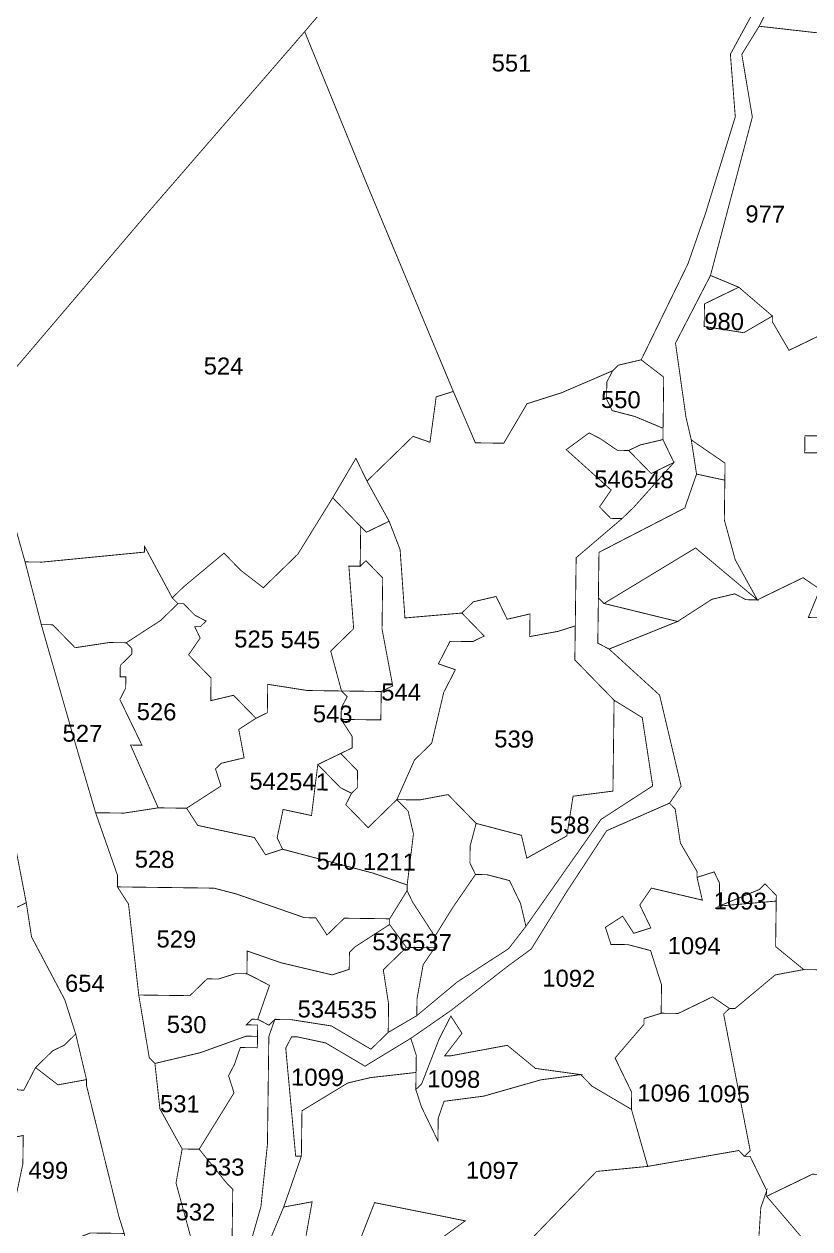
# Model space of a CAD drawing. Header units: metres. Extents: x 259177 to 277314, y 2171367 to 2185445.
# Drawn here: x 267925 to 268473, y 2173006 to 2173847 of the extents above; entities that cross this region are included whole.
import ezdxf

# ---------------------------------------------------------------- set-up
doc = ezdxf.new("R2010")
doc.units = ezdxf.units.M
doc.header["$MEASUREMENT"] = 0
doc.layers.add('SURVEY NO.', color=7, linetype='Continuous')
doc.layers.add('SURVEY PLOT BOUNDARY', color=35, linetype='Continuous')
doc.styles.add('PDF Arial', font='arial.ttf')

# ---------------------------------------------------------------- blocks, each defined once
blk = doc.blocks.new('FEWEWFEWQT')
at = {"layer": 'SURVEY PLOT BOUNDARY', "lineweight": 18, "const_width": 0.001}
for points in [[(282138.9702, 2174203.4226), (282138.8969, 2174203.7226), (282138.8969, 2174203.7293), (282138.8302, 2174203.9893), (282138.8036, 2174204.0293), (282138.7836, 2174204.156), (282138.7769, 2174204.1893), (282138.7702, 2174204.2226), (282138.7636, 2174204.2426), (282138.7236, 2174204.396), (282138.7236, 2174204.4026), (282138.7102, 2174204.456), (282138.6969, 2174204.496), (282138.6569, 2174204.5693), (282138.6502, 2174204.6093), (282138.6102, 2174204.8027)], [(282138.5903, 2174205.1894), (282138.6436, 2174205.0094), (282138.6636, 2174204.936), (282138.7036, 2174204.8027), (282138.7302, 2174204.716), (282138.7569, 2174204.6427), (282138.7569, 2174204.6293), (282138.7702, 2174204.6093), (282138.7836, 2174204.5027), (282138.7969, 2174204.4293), (282138.8036, 2174204.4226), (282138.8102, 2174204.3693), (282138.8369, 2174204.3226), (282138.8302, 2174204.2826), (282138.8569, 2174204.1893), (282138.8769, 2174204.136), (282138.8836, 2174204.1093), (282138.8502, 2174204.0559), (282138.8569, 2174204.0159), (282138.9369, 2174203.7493), (282138.9436, 2174203.7359), (282138.9836, 2174203.7359), (282139.0369, 2174203.5359), (282139.1035, 2174203.2759)], [(282139.5368, 2174205.7294), (282139.4968, 2174205.6494), (282139.4769, 2174205.6161), (282139.4902, 2174205.5427), (282139.4635, 2174205.4361), (282139.4435, 2174205.3561), (282139.4035, 2174205.2761), (282139.4169, 2174205.1894), (282139.4235, 2174205.1627), (282139.4302, 2174205.1227), (282139.4169, 2174205.0827), (282139.3169, 2174205.0294), (282139.3169, 2174204.976), (282139.3169, 2174204.9227), (282139.3302, 2174204.916), (282139.3902, 2174204.8627), (282139.4169, 2174204.756), (282139.4035, 2174204.736), (282139.3302, 2174204.7027), (282139.2835, 2174204.6293), (282139.2435, 2174204.5627), (282139.2169, 2174204.5427), (282139.1502, 2174204.4893), (282139.1035, 2174204.456), (282139.0502, 2174204.4226), (282139.0036, 2174204.4493), (282138.9702, 2174204.456), (282138.9636, 2174204.456), (282138.9569, 2174204.4426), (282138.9702, 2174204.316), (282138.9769, 2174204.316), (282138.9636, 2174204.276), (282138.9569, 2174204.256), (282138.9302, 2174204.1893)], [(282138.9102, 2174204.1826), (282138.9302, 2174204.256), (282138.9369, 2174204.3293), (282138.9369, 2174204.4026), (282138.9369, 2174204.4293), (282138.9369, 2174204.456), (282138.9436, 2174204.476), (282138.9636, 2174204.476), (282139.0102, 2174204.4693), (282139.0569, 2174204.4426), (282139.0769, 2174204.4626), (282139.1102, 2174204.4827), (282139.1569, 2174204.5227), (282139.2169, 2174204.5627), (282139.2369, 2174204.5893), (282139.3235, 2174204.716), (282139.3835, 2174204.756), (282139.3702, 2174204.836), (282139.3369, 2174204.856), (282139.2902, 2174204.9027), (282139.2902, 2174204.9427), (282139.2902, 2174205.0227), (282139.3435, 2174205.0694), (282139.3569, 2174205.0827), (282139.4035, 2174205.136), (282139.3902, 2174205.1627), (282139.3902, 2174205.176), (282139.3902, 2174205.1827), (282139.3902, 2174205.236), (282139.3635, 2174205.256), (282139.4169, 2174205.3694), (282139.4369, 2174205.4294), (282139.4702, 2174205.5427), (282139.4635, 2174205.6161), (282139.5302, 2174205.7428)], [(282139.1569, 2174205.8694), (282138.9636, 2174205.6361), (282138.7836, 2174205.4227), (282138.5903, 2174205.1894)], [(282139.5302, 2174205.7428), (282139.4635, 2174205.6161), (282139.4702, 2174205.5427), (282139.4369, 2174205.4294), (282139.4169, 2174205.3694), (282139.3635, 2174205.256), (282139.3369, 2174205.2494), (282139.3302, 2174205.2427), (282139.2702, 2174205.216), (282139.2302, 2174205.2027), (282139.2035, 2174205.156), (282139.1702, 2174205.156), (282139.1435, 2174205.216), (282139.0369, 2174205.4627), (282138.9636, 2174205.6361), (282139.1569, 2174205.8694)], [(282139.5768, 2174205.2894), (282139.5368, 2174205.2694), (282139.5168, 2174205.3027), (282139.5168, 2174205.3094), (282139.4769, 2174205.3427), (282139.4435, 2174205.3561), (282139.4635, 2174205.4361), (282139.4902, 2174205.5427), (282139.4769, 2174205.6161), (282139.4968, 2174205.6494), (282139.5635, 2174205.6427)], [(282139.5768, 2174205.1694), (282139.5568, 2174205.1694), (282139.5568, 2174205.1494), (282139.5835, 2174205.1494)], [(282139.5902, 2174204.956), (282139.5635, 2174204.956), (282139.5768, 2174204.9894), (282139.5568, 2174205.0027), (282139.5035, 2174204.976), (282139.4769, 2174205.0227), (282139.4635, 2174205.0694), (282139.4635, 2174205.116), (282139.4635, 2174205.136), (282139.4235, 2174205.1627), (282139.4169, 2174205.1894), (282139.4035, 2174205.2761), (282139.4435, 2174205.3561), (282139.4769, 2174205.3427), (282139.4369, 2174205.3227), (282139.4369, 2174205.2961), (282139.4835, 2174205.2894), (282139.5168, 2174205.3094), (282139.5168, 2174205.3027), (282139.5368, 2174205.2694), (282139.5768, 2174205.2894)], [(282139.6302, 2174204.5427), (282139.5635, 2174204.5427), (282139.5302, 2174204.5693), (282139.5302, 2174204.6227), (282139.5302, 2174204.6293), (282139.5168, 2174204.6427), (282139.5102, 2174204.636), (282139.4635, 2174204.616), (282139.4635, 2174204.6427), (282139.4569, 2174204.656), (282139.4369, 2174204.6493), (282139.4369, 2174204.656), (282139.4169, 2174204.6893), (282139.4102, 2174204.7293), (282139.4035, 2174204.736), (282139.4169, 2174204.756), (282139.3902, 2174204.8627), (282139.3302, 2174204.916), (282139.4102, 2174204.9494), (282139.4502, 2174204.976), (282139.4769, 2174204.9827), (282139.4902, 2174204.976), (282139.5035, 2174204.976), (282139.5568, 2174205.0027), (282139.5768, 2174204.9894), (282139.5635, 2174204.956), (282139.5902, 2174204.956)], [(282138.6369, 2174204.6027), (282138.6502, 2174204.6093), (282138.6569, 2174204.5693), (282138.6969, 2174204.496), (282138.7102, 2174204.456), (282138.7036, 2174204.4493), (282138.6969, 2174204.4426), (282138.6836, 2174204.436), (282138.6702, 2174204.4226), (282138.6636, 2174204.416), (282138.6569, 2174204.4026), (282138.6502, 2174204.3893), (282138.6436, 2174204.3893)], [(282139.5702, 2174204.2226), (282139.5235, 2174204.276), (282139.5768, 2174204.3026)], [(282138.8969, 2174204.2226), (282138.8969, 2174204.276), (282138.8902, 2174204.2826), (282138.8569, 2174204.3226), (282138.8969, 2174204.3893), (282138.8902, 2174204.4093), (282138.8969, 2174204.4226), (282138.9036, 2174204.4426), (282138.9236, 2174204.4426), (282138.9236, 2174204.456), (282138.9236, 2174204.4693), (282138.9102, 2174204.4693), (282138.9169, 2174204.476), (282138.9236, 2174204.476), (282138.9369, 2174204.4693), (282138.9436, 2174204.476), (282138.9369, 2174204.456), (282138.9369, 2174204.4293), (282138.9369, 2174204.4026), (282138.9369, 2174204.3293), (282138.9302, 2174204.256), (282138.9102, 2174204.1826)], [(282139.1435, 2174204.2226), (282139.1702, 2174204.2426), (282139.0635, 2174204.2626), (282139.0436, 2174204.2093)], [(282138.9836, 2174204.2226), (282138.9902, 2174204.2626), (282138.9569, 2174204.256), (282138.9636, 2174204.276), (282138.9769, 2174204.316), (282138.9769, 2174204.3293), (282138.9769, 2174204.3693), (282139.0302, 2174204.4026), (282139.0569, 2174204.4093), (282139.1102, 2174204.416), (282139.1102, 2174204.396), (282139.1169, 2174204.376), (282139.1369, 2174204.336), (282139.1369, 2174204.3626), (282139.1435, 2174204.3826), (282139.1902, 2174204.3893), (282139.2569, 2174204.4093), (282139.3035, 2174204.416), (282139.3169, 2174204.4026), (282139.3635, 2174204.376), (282139.3835, 2174204.3093), (282139.3235, 2174204.3026), (282139.2169, 2174204.1893)], [(282138.9302, 2174204.1893), (282138.9569, 2174204.256), (282138.9902, 2174204.2626), (282138.9836, 2174204.2226)], [(282139.0436, 2174204.2093), (282139.0635, 2174204.2626), (282139.1702, 2174204.2426), (282139.1435, 2174204.2226)], [(282139.2169, 2174204.1893), (282139.3235, 2174204.3026), (282139.3835, 2174204.3093), (282139.4902, 2174204.3293), (282139.4968, 2174204.3226), (282139.5035, 2174204.3226), (282139.5235, 2174204.2826), (282139.5168, 2174204.2626), (282139.5102, 2174204.136)]]:
    blk.add_lwpolyline(points, dxfattribs=at)
for points in [[(282139.6435, 2174205.7161), (282139.5968, 2174205.6961), (282139.5968, 2174205.6694), (282139.6035, 2174205.6494), (282139.5902, 2174205.6427), (282139.5702, 2174205.6427), (282139.5635, 2174205.6427), (282139.4968, 2174205.6494), (282139.5368, 2174205.7294), (282139.5568, 2174205.7294), (282139.6635, 2174205.7561), (282139.7102, 2174205.7761), (282139.7168, 2174205.7561)], [(282139.1435, 2174205.216), (282139.1235, 2174205.2094), (282139.1169, 2174205.156), (282139.0969, 2174205.1627), (282139.0436, 2174205.1094), (282139.0302, 2174205.136), (282139.0036, 2174205.0894), (282138.9836, 2174205.056), (282138.9636, 2174205.0227), (282138.9369, 2174204.996), (282138.9236, 2174204.9827), (282138.8969, 2174205.0027), (282138.8769, 2174205.0227), (282138.8302, 2174204.9827), (282138.8169, 2174204.9694), (282138.7836, 2174205.0294), (282138.7836, 2174205.0227), (282138.6636, 2174205.0094), (282138.6436, 2174205.0094), (282138.5903, 2174205.1894), (282138.7836, 2174205.4227), (282138.9636, 2174205.6361), (282139.0369, 2174205.4627)], [(282139.5168, 2174205.3094), (282139.4835, 2174205.2894), (282139.4369, 2174205.2961), (282139.4369, 2174205.3227), (282139.4769, 2174205.3427)], [(282139.3902, 2174205.176), (282139.3569, 2174205.1894), (282139.3302, 2174205.196), (282139.3235, 2174205.2094), (282139.3235, 2174205.2294), (282139.3302, 2174205.2427), (282139.3369, 2174205.2494), (282139.3635, 2174205.256), (282139.3902, 2174205.236), (282139.3902, 2174205.1827)], [(282139.3902, 2174205.176), (282139.3902, 2174205.1627), (282139.3635, 2174205.156), (282139.3502, 2174205.1494), (282139.3369, 2174205.1494), (282139.3169, 2174205.1627), (282139.3035, 2174205.1694), (282139.2769, 2174205.1494), (282139.3302, 2174205.1027), (282139.3169, 2174205.0827), (282139.3302, 2174205.0694), (282139.3435, 2174205.0694), (282139.2902, 2174205.0227), (282139.2902, 2174204.9427), (282139.2702, 2174204.936), (282139.2369, 2174204.9294), (282139.2369, 2174204.956), (282139.2102, 2174204.9494), (282139.1969, 2174204.976), (282139.1702, 2174204.9694), (282139.1569, 2174204.956), (282139.0902, 2174204.9494), (282139.0835, 2174205.0294), (282139.0702, 2174205.0627), (282139.0436, 2174205.1094), (282139.0969, 2174205.1627), (282139.1169, 2174205.156), (282139.1235, 2174205.2094), (282139.1435, 2174205.216), (282139.1702, 2174205.156), (282139.2035, 2174205.156), (282139.2302, 2174205.2027), (282139.2702, 2174205.216), (282139.3302, 2174205.2427), (282139.3235, 2174205.2294), (282139.3235, 2174205.2094), (282139.3302, 2174205.196), (282139.3569, 2174205.1894)], [(282139.3502, 2174205.1494), (282139.3769, 2174205.1227), (282139.4035, 2174205.136), (282139.3569, 2174205.0827), (282139.3435, 2174205.0694), (282139.3302, 2174205.0694), (282139.3169, 2174205.0827), (282139.3302, 2174205.1027), (282139.2769, 2174205.1494), (282139.3035, 2174205.1694), (282139.3169, 2174205.1627), (282139.3369, 2174205.1494)], [(282139.5835, 2174205.1494), (282139.5568, 2174205.1494), (282139.5568, 2174205.1694), (282139.5768, 2174205.1694)], [(282139.4035, 2174205.136), (282139.3769, 2174205.1227), (282139.3502, 2174205.1494), (282139.3635, 2174205.156), (282139.3902, 2174205.1627)], [(282139.4302, 2174205.1227), (282139.4235, 2174205.1627), (282139.4635, 2174205.136), (282139.4635, 2174205.116)], [(282139.0436, 2174205.1094), (282139.0702, 2174205.0627), (282139.0436, 2174205.0494), (282139.0369, 2174205.056), (282139.0036, 2174205.0894), (282139.0302, 2174205.136)], [(282139.4635, 2174205.116), (282139.4635, 2174205.0694), (282139.4769, 2174205.0227), (282139.5035, 2174204.976), (282139.4302, 2174205.036), (282139.3235, 2174204.9694), (282139.3169, 2174204.976), (282139.3169, 2174205.0294), (282139.4169, 2174205.0827), (282139.4302, 2174205.1227)], [(282139.0369, 2174205.056), (282139.0369, 2174205.0094), (282139.0236, 2174205.0094), (282139.0302, 2174204.936), (282139.0036, 2174204.9094), (282139.0169, 2174204.8627), (282138.9769, 2174204.8627), (282138.9302, 2174204.8694), (282138.9302, 2174204.836), (282138.9169, 2174204.8293), (282138.8902, 2174204.856), (282138.8636, 2174204.8493), (282138.8636, 2174204.876), (282138.8369, 2174204.9027), (282138.8502, 2174204.9227), (282138.8436, 2174204.936), (282138.8502, 2174204.936), (282138.8569, 2174204.9427), (282138.8436, 2174204.9494), (282138.8302, 2174204.9627), (282138.8236, 2174204.9627), (282138.8169, 2174204.9694), (282138.8302, 2174204.9827), (282138.8769, 2174205.0227), (282138.8969, 2174205.0027), (282138.9236, 2174204.9827), (282138.9369, 2174204.996), (282138.9636, 2174205.0227), (282138.9836, 2174205.056), (282139.0036, 2174205.0894)], [(282139.0369, 2174205.0094), (282139.0369, 2174205.056), (282139.0436, 2174205.0494), (282139.0702, 2174205.0627), (282139.0835, 2174205.0294), (282139.0902, 2174204.9494), (282139.1569, 2174204.956), (282139.1835, 2174204.9294), (282139.1702, 2174204.9227), (282139.1435, 2174204.9227), (282139.1302, 2174204.896), (282139.1502, 2174204.8894), (282139.1369, 2174204.8627), (282139.1235, 2174204.8027), (282139.1035, 2174204.7827), (282139.0835, 2174204.736), (282139.0502, 2174204.7027), (282139.0236, 2174204.7293), (282139.0302, 2174204.7427), (282139.0369, 2174204.7493), (282139.0369, 2174204.7693), (282139.0169, 2174204.7893), (282139.0302, 2174204.796), (282139.0302, 2174204.8093), (282139.0169, 2174204.8293), (282139.0635, 2174204.8293), (282139.0635, 2174204.8627), (282139.0769, 2174204.8694), (282139.0635, 2174204.936), (282139.0635, 2174204.996), (282139.0436, 2174205.016)], [(282138.8169, 2174204.9694), (282138.8236, 2174204.9627), (282138.8036, 2174204.9427), (282138.7836, 2174204.9294), (282138.7636, 2174204.916), (282138.7436, 2174204.916), (282138.7036, 2174204.9094), (282138.6769, 2174204.936), (282138.6636, 2174204.936), (282138.6436, 2174205.0094), (282138.6636, 2174205.0094), (282138.7836, 2174205.0227), (282138.7836, 2174205.0294)], [(282139.4102, 2174204.9494), (282139.3235, 2174204.9694), (282139.4302, 2174205.036), (282139.5035, 2174204.976), (282139.4902, 2174204.976), (282139.4769, 2174204.9827), (282139.4502, 2174204.976)], [(282139.0635, 2174204.8627), (282139.0169, 2174204.8627), (282139.0036, 2174204.9094), (282139.0302, 2174204.936), (282139.0236, 2174205.0094), (282139.0369, 2174205.0094), (282139.0436, 2174205.016), (282139.0635, 2174204.996), (282139.0635, 2174204.936), (282139.0769, 2174204.8694)], [(282139.2902, 2174204.9427), (282139.2902, 2174204.9027), (282139.3369, 2174204.856), (282139.3369, 2174204.8093), (282139.3369, 2174204.7493), (282139.2902, 2174204.7427), (282139.2835, 2174204.696), (282139.2369, 2174204.6693), (282139.2302, 2174204.696), (282139.1769, 2174204.7093), (282139.1435, 2174204.7427), (282139.1102, 2174204.736), (282139.0835, 2174204.736), (282139.1035, 2174204.7827), (282139.1235, 2174204.8027), (282139.1369, 2174204.8627), (282139.1502, 2174204.8894), (282139.1302, 2174204.896), (282139.1435, 2174204.9227), (282139.1702, 2174204.9227), (282139.1835, 2174204.9294), (282139.1569, 2174204.956), (282139.1702, 2174204.9694), (282139.1969, 2174204.976), (282139.2102, 2174204.9494), (282139.2369, 2174204.956), (282139.2369, 2174204.9294), (282139.2702, 2174204.936)], [(282139.3235, 2174204.9694), (282139.4102, 2174204.9494), (282139.3302, 2174204.916), (282139.3169, 2174204.9227), (282139.3169, 2174204.976)], [(282138.8036, 2174204.7227), (282138.7702, 2174204.796), (282138.7836, 2174204.796), (282138.7569, 2174204.8493), (282138.7636, 2174204.8627), (282138.7636, 2174204.876), (282138.7569, 2174204.876), (282138.7569, 2174204.8894), (282138.7636, 2174204.896), (282138.7702, 2174204.9027), (282138.7702, 2174204.9094), (282138.7636, 2174204.916), (282138.7836, 2174204.9294), (282138.8036, 2174204.9427), (282138.8236, 2174204.9627), (282138.8302, 2174204.9627), (282138.8436, 2174204.9494), (282138.8569, 2174204.9427), (282138.8502, 2174204.936), (282138.8436, 2174204.936), (282138.8502, 2174204.9227), (282138.8369, 2174204.9027), (282138.8636, 2174204.876), (282138.8636, 2174204.8493), (282138.8902, 2174204.856), (282138.9169, 2174204.8293), (282138.8969, 2174204.816), (282138.9036, 2174204.7827), (282138.8769, 2174204.776), (282138.8702, 2174204.7693), (282138.8769, 2174204.7493), (282138.8569, 2174204.736), (282138.8369, 2174204.7227)], [(282138.7636, 2174204.916), (282138.7702, 2174204.9094), (282138.7702, 2174204.9027), (282138.7636, 2174204.896), (282138.7569, 2174204.8894), (282138.7569, 2174204.876), (282138.7636, 2174204.876), (282138.7636, 2174204.8627), (282138.7569, 2174204.8493), (282138.7836, 2174204.796), (282138.7702, 2174204.796), (282138.8036, 2174204.7227), (282138.7636, 2174204.716), (282138.7302, 2174204.716), (282138.7036, 2174204.8027), (282138.6636, 2174204.936), (282138.6769, 2174204.936), (282138.7036, 2174204.9094), (282138.7436, 2174204.916)], [(282139.0169, 2174204.8627), (282139.0236, 2174204.856), (282139.0169, 2174204.8427), (282139.0169, 2174204.8293), (282139.0302, 2174204.8093), (282139.0302, 2174204.796), (282139.0169, 2174204.7893), (282139.0036, 2174204.7827), (282138.9902, 2174204.776), (282138.9836, 2174204.716), (282138.9502, 2174204.7227), (282138.9436, 2174204.6893), (282138.9502, 2174204.676), (282138.9302, 2174204.6693), (282138.9169, 2174204.6893), (282138.8502, 2174204.7027), (282138.8369, 2174204.7227), (282138.8569, 2174204.736), (282138.8769, 2174204.7493), (282138.8702, 2174204.7693), (282138.8769, 2174204.776), (282138.9036, 2174204.7827), (282138.8969, 2174204.816), (282138.9169, 2174204.8293), (282138.9302, 2174204.836), (282138.9302, 2174204.8694), (282138.9769, 2174204.8627)], [(282138.6502, 2174204.6093), (282138.6369, 2174204.6027), (282138.6369, 2174204.5827), (282138.6169, 2174204.576), (282138.5769, 2174204.5827), (282138.5636, 2174204.6627), (282138.5569, 2174204.6627), (282138.5369, 2174204.6693), (282138.5369, 2174204.7427), (282138.5169, 2174204.756), (282138.5369, 2174204.7693), (282138.5103, 2174204.7827), (282138.5236, 2174204.796), (282138.5503, 2174204.816), (282138.5636, 2174204.8227), (282138.5969, 2174204.856), (282138.6102, 2174204.8027)], [(282139.0169, 2174204.8293), (282139.0169, 2174204.8427), (282139.0236, 2174204.856), (282139.0169, 2174204.8627), (282139.0635, 2174204.8627), (282139.0635, 2174204.8293)], [(282139.2369, 2174204.5893), (282139.2302, 2174204.616), (282139.2169, 2174204.6427), (282139.1902, 2174204.6493), (282139.1769, 2174204.6493), (282139.1702, 2174204.6627), (282139.1702, 2174204.6827), (282139.1769, 2174204.7093), (282139.2302, 2174204.696), (282139.2369, 2174204.6693), (282139.2835, 2174204.696), (282139.2902, 2174204.7427), (282139.3369, 2174204.7493), (282139.3369, 2174204.8093), (282139.3369, 2174204.856), (282139.3702, 2174204.836), (282139.3835, 2174204.756), (282139.3235, 2174204.716)], [(282139.0302, 2174204.7427), (282139.0169, 2174204.7493), (282138.9902, 2174204.776), (282139.0036, 2174204.7827), (282139.0169, 2174204.7893), (282139.0369, 2174204.7693), (282139.0369, 2174204.7493)], [(282139.0835, 2174204.736), (282139.0969, 2174204.7227), (282139.1035, 2174204.696), (282139.0969, 2174204.636), (282139.0569, 2174204.6493), (282138.9502, 2174204.676), (282138.9436, 2174204.6893), (282138.9502, 2174204.7227), (282138.9836, 2174204.716), (282138.9902, 2174204.776), (282139.0169, 2174204.7493), (282139.0302, 2174204.7427), (282139.0236, 2174204.7293), (282139.0502, 2174204.7027)], [(282139.1769, 2174204.7093), (282139.1702, 2174204.6827), (282139.1702, 2174204.6627), (282139.1769, 2174204.6493), (282139.1635, 2174204.6293), (282139.1502, 2174204.6093), (282139.1302, 2174204.576), (282139.1035, 2174204.616), (282139.0969, 2174204.6293), (282139.0969, 2174204.636), (282139.1035, 2174204.696), (282139.0969, 2174204.7227), (282139.0835, 2174204.736), (282139.1102, 2174204.736), (282139.1435, 2174204.7427)], [(282139.4369, 2174204.6493), (282139.4435, 2174204.6227), (282139.3835, 2174204.636), (282139.3702, 2174204.616), (282139.3835, 2174204.5893), (282139.3635, 2174204.5827), (282139.3502, 2174204.6027), (282139.3302, 2174204.5893), (282139.3369, 2174204.5693), (282139.3569, 2174204.5693), (282139.3835, 2174204.5627), (282139.3969, 2174204.5227), (282139.3969, 2174204.4893), (282139.3769, 2174204.4827), (282139.3769, 2174204.476), (282139.3435, 2174204.436), (282139.3635, 2174204.396), (282139.3635, 2174204.376), (282139.3169, 2174204.4026), (282139.3035, 2174204.416), (282139.2502, 2174204.4226), (282139.2169, 2174204.4493), (282139.1502, 2174204.436), (282139.1435, 2174204.436), (282139.1635, 2174204.4626), (282139.1502, 2174204.4827), (282139.1369, 2174204.456), (282139.1169, 2174204.4026), (282139.1102, 2174204.396), (282139.1102, 2174204.416), (282139.1102, 2174204.436), (282139.1035, 2174204.456), (282139.1502, 2174204.4893), (282139.2169, 2174204.5427), (282139.2435, 2174204.5627), (282139.2835, 2174204.6293), (282139.3302, 2174204.7027), (282139.4035, 2174204.736), (282139.4102, 2174204.7293), (282139.4169, 2174204.6893), (282139.4369, 2174204.656)], [(282138.9502, 2174204.676), (282139.0569, 2174204.6493), (282139.0969, 2174204.636), (282139.0969, 2174204.6293), (282139.0769, 2174204.596), (282139.0236, 2174204.596), (282139.0036, 2174204.576), (282138.9902, 2174204.596), (282138.9769, 2174204.596), (282138.8969, 2174204.6227), (282138.8702, 2174204.6293), (282138.8102, 2174204.6293), (282138.7569, 2174204.6293), (282138.7569, 2174204.6427), (282138.7302, 2174204.716), (282138.7636, 2174204.716), (282138.8036, 2174204.7227), (282138.8369, 2174204.7227), (282138.8502, 2174204.7027), (282138.9169, 2174204.6893), (282138.9302, 2174204.6693)], [(282139.4635, 2174204.616), (282139.5302, 2174204.6227), (282139.5302, 2174204.5693), (282139.5635, 2174204.5427), (282139.5302, 2174204.536), (282139.4835, 2174204.496), (282139.4769, 2174204.496), (282139.4569, 2174204.5093), (282139.4169, 2174204.4893), (282139.4035, 2174204.4893), (282139.3969, 2174204.4893), (282139.3969, 2174204.5227), (282139.3835, 2174204.5627), (282139.3569, 2174204.5693), (282139.3369, 2174204.5693), (282139.3302, 2174204.5893), (282139.3502, 2174204.6027), (282139.3635, 2174204.5827), (282139.3835, 2174204.5893), (282139.3702, 2174204.616), (282139.3835, 2174204.636), (282139.4435, 2174204.6227), (282139.4369, 2174204.6493), (282139.4569, 2174204.656), (282139.4635, 2174204.6427)], [(282139.1102, 2174204.4827), (282139.1102, 2174204.5027), (282139.1169, 2174204.5427), (282139.1302, 2174204.5627), (282139.1302, 2174204.576), (282139.1502, 2174204.6093), (282139.1635, 2174204.6293), (282139.1769, 2174204.6493), (282139.1902, 2174204.6493), (282139.2169, 2174204.6427), (282139.2302, 2174204.616), (282139.2369, 2174204.5893), (282139.2169, 2174204.5627), (282139.1569, 2174204.5227)], [(282139.5302, 2174204.6227), (282139.4635, 2174204.616), (282139.5102, 2174204.636), (282139.5168, 2174204.6427), (282139.5302, 2174204.6293)], [(282139.0769, 2174204.596), (282139.0769, 2174204.5893), (282139.0369, 2174204.5627), (282139.0302, 2174204.556), (282139.0302, 2174204.536), (282139.0102, 2174204.5293), (282138.9502, 2174204.5427), (282138.9102, 2174204.556), (282138.9102, 2174204.5293), (282138.8969, 2174204.5293), (282138.8769, 2174204.5227), (282138.8636, 2174204.5227), (282138.8436, 2174204.5027), (282138.8236, 2174204.5027), (282138.7836, 2174204.5027), (282138.7702, 2174204.6093), (282138.7569, 2174204.6293), (282138.8102, 2174204.6293), (282138.8702, 2174204.6293), (282138.8969, 2174204.6227), (282138.9769, 2174204.596), (282138.9902, 2174204.596), (282139.0036, 2174204.576), (282139.0236, 2174204.596)], [(282139.1302, 2174204.576), (282139.1302, 2174204.5627), (282139.0969, 2174204.5627), (282139.0769, 2174204.5893), (282139.0769, 2174204.596), (282139.0969, 2174204.6293), (282139.1035, 2174204.616)], [(282138.9436, 2174204.476), (282138.9369, 2174204.4693), (282138.9236, 2174204.476), (282138.9302, 2174204.496), (282138.9369, 2174204.516), (282138.9236, 2174204.5227), (282138.9102, 2174204.5293), (282138.9102, 2174204.556), (282138.9502, 2174204.5427), (282139.0102, 2174204.5293), (282139.0302, 2174204.536), (282139.0302, 2174204.556), (282139.0369, 2174204.5627), (282139.0769, 2174204.5893), (282139.0969, 2174204.5627), (282139.0702, 2174204.536), (282139.0769, 2174204.496), (282139.0769, 2174204.476), (282139.0769, 2174204.4626), (282139.0569, 2174204.4426), (282139.0102, 2174204.4693), (282138.9636, 2174204.476)], [(282139.0769, 2174204.4626), (282139.0769, 2174204.476), (282139.0769, 2174204.496), (282139.0702, 2174204.536), (282139.0969, 2174204.5627), (282139.1302, 2174204.5627), (282139.1169, 2174204.5427), (282139.1102, 2174204.5027), (282139.1102, 2174204.4827)], [(282139.6235, 2174204.3026), (282139.5768, 2174204.3026), (282139.5235, 2174204.276), (282139.5235, 2174204.2826), (282139.5035, 2174204.3226), (282139.4968, 2174204.3226), (282139.5035, 2174204.3293), (282139.4702, 2174204.4893), (282139.4769, 2174204.496), (282139.4835, 2174204.496), (282139.5302, 2174204.536), (282139.5635, 2174204.5427), (282139.6302, 2174204.5427), (282139.6502, 2174204.3493), (282139.6168, 2174204.336)], [(282138.7836, 2174204.5027), (282138.8236, 2174204.5027), (282138.8436, 2174204.5027), (282138.8636, 2174204.5227), (282138.8769, 2174204.5227), (282138.8969, 2174204.5293), (282138.9102, 2174204.5293), (282138.9236, 2174204.5227), (282138.9369, 2174204.516), (282138.9302, 2174204.496), (282138.9236, 2174204.476), (282138.9169, 2174204.476), (282138.9102, 2174204.4693), (282138.9236, 2174204.4693), (282138.9236, 2174204.456), (282138.9102, 2174204.456), (282138.8569, 2174204.436), (282138.8036, 2174204.4226), (282138.7969, 2174204.4293)], [(282139.4769, 2174204.496), (282139.4702, 2174204.4893), (282139.5035, 2174204.3293), (282139.4968, 2174204.3226), (282139.4902, 2174204.3293), (282139.3835, 2174204.3093), (282139.3635, 2174204.376), (282139.3635, 2174204.396), (282139.3435, 2174204.436), (282139.3769, 2174204.476), (282139.3769, 2174204.4827), (282139.3969, 2174204.4893), (282139.4035, 2174204.4893), (282139.4169, 2174204.4893), (282139.4569, 2174204.5093)], [(282139.3035, 2174204.416), (282139.2569, 2174204.4093), (282139.1902, 2174204.3893), (282139.1435, 2174204.3826), (282139.1369, 2174204.3626), (282139.1369, 2174204.336), (282139.1169, 2174204.376), (282139.1102, 2174204.396), (282139.1169, 2174204.4026), (282139.1369, 2174204.456), (282139.1502, 2174204.4827), (282139.1635, 2174204.4626), (282139.1435, 2174204.436), (282139.1502, 2174204.436), (282139.2169, 2174204.4493), (282139.2502, 2174204.4226)], [(282138.7236, 2174204.4026), (282138.6902, 2174204.396), (282138.6636, 2174204.416), (282138.6702, 2174204.4226), (282138.6836, 2174204.436), (282138.6969, 2174204.4426), (282138.7036, 2174204.4493), (282138.7102, 2174204.456)], [(282138.8036, 2174204.4226), (282138.8569, 2174204.436), (282138.9102, 2174204.456), (282138.9236, 2174204.456), (282138.9236, 2174204.4426), (282138.9036, 2174204.4426), (282138.8969, 2174204.4226), (282138.8902, 2174204.4093), (282138.8969, 2174204.3893), (282138.8569, 2174204.3226), (282138.8369, 2174204.3226), (282138.8102, 2174204.3693)], [(282139.1035, 2174204.456), (282139.1102, 2174204.436), (282139.1102, 2174204.416), (282139.0569, 2174204.4093), (282139.0302, 2174204.4026), (282138.9769, 2174204.3693), (282138.9769, 2174204.3293), (282138.9769, 2174204.316), (282138.9702, 2174204.316), (282138.9569, 2174204.4426), (282138.9636, 2174204.456), (282138.9702, 2174204.456), (282139.0036, 2174204.4493), (282139.0502, 2174204.4226)], [(282138.7702, 2174204.2226), (282138.7302, 2174204.2226), (282138.6502, 2174204.1893), (282138.6369, 2174204.2093), (282138.6436, 2174204.2293), (282138.6302, 2174204.2426), (282138.6436, 2174204.2693), (282138.6502, 2174204.3026), (282138.6502, 2174204.336), (282138.6169, 2174204.3293), (282138.6102, 2174204.356), (282138.6169, 2174204.376), (282138.6369, 2174204.396), (282138.6436, 2174204.3893), (282138.6502, 2174204.3893), (282138.6569, 2174204.4026), (282138.6636, 2174204.416), (282138.6902, 2174204.396), (282138.7236, 2174204.4026), (282138.7236, 2174204.396), (282138.7636, 2174204.2426)], [(282138.8569, 2174204.1893), (282138.8302, 2174204.2826), (282138.8369, 2174204.3226), (282138.8569, 2174204.3226), (282138.8902, 2174204.2826), (282138.8969, 2174204.276), (282138.8969, 2174204.2226), (282138.8969, 2174204.2026)], [(282139.5235, 2174204.276), (282139.5702, 2174204.2226), (282139.6435, 2174204.1293), (282139.7702, 2174203.9759), (282139.8102, 2174203.9293), (282139.8702, 2174203.9159), (282139.9235, 2174204.1026), (282139.9568, 2174204.076), (282139.9701, 2174204.0826), (282139.9901, 2174204.0493), (282139.9435, 2174204.0359), (282139.9968, 2174203.9293), (282140.0301, 2174203.8493), (282139.8835, 2174203.8159), (282139.6368, 2174203.7559), (282139.4968, 2174203.7293), (282139.4902, 2174203.7559), (282139.4968, 2174203.8759), (282139.5035, 2174203.9959), (282139.5102, 2174204.136), (282139.5168, 2174204.2626), (282139.5235, 2174204.2826)]]:
    blk.add_lwpolyline(points, close=True, dxfattribs=at)
at = {"layer": 'SURVEY NO.', "char_height": 0.02, "attachment_point": 7, "style": 'PDF Arial'}
for s, insert in [('551', (282139.1835, 2174205.5921)), ('977', (282139.4835, 2174205.4187)), ('980', (282139.4369, 2174205.292)), ('524', (282138.8502, 2174205.232)), ('550', (282139.3169, 2174205.1987)), ('546548', (282139.3102, 2174205.1054)), ('525 545', (282138.8902, 2174204.912)), ('544', (282139.0635, 2174204.852)), ('526', (282138.7769, 2174204.8253)), ('543', (282138.9836, 2174204.8253)), ('527', (282138.6902, 2174204.7987)), ('539', (282139.1969, 2174204.7986)), ('542541', (282138.9102, 2174204.7453)), ('538', (282139.2635, 2174204.6986)), ('528', (282138.7769, 2174204.652)), ('540 1211', (282138.9902, 2174204.6526)), ('1093', (282139.4569, 2174204.612)), ('529', (282138.8036, 2174204.5586)), ('536537', (282139.0569, 2174204.5586)), ('1094', (282139.4035, 2174204.5586)), ('1092', (282139.2569, 2174204.5186)), ('654', (282138.6969, 2174204.5053)), ('534535', (282138.9702, 2174204.4786)), ('530', (282138.8169, 2174204.4586)), ('1099', (282138.9636, 2174204.3986)), ('1098', (282139.1235, 2174204.3986)), ('1096 1095', (282139.3702, 2174204.3853)), ('531', (282138.8102, 2174204.3653)), ('499', (282138.6569, 2174204.2853)), ('533', (282138.8636, 2174204.2919)), ('1097', (282139.1702, 2174204.292)), ('532', (282138.8302, 2174204.2386))]:
    blk.add_mtext(s, dxfattribs=dict(at, insert=insert))

msp = doc.modelspace()

# ---------------------------------------------------------------- block references
at = {"xscale": 594.7216958835667, "yscale": 594.7216958835667, "zscale": 594.7216958835667, "rotation": 359.254356221976}
msp.add_blockref('FEWEWFEWQT', (-184338996.59, -1288580324.59), dxfattribs=at)

doc.saveas('drawing.dxf')
